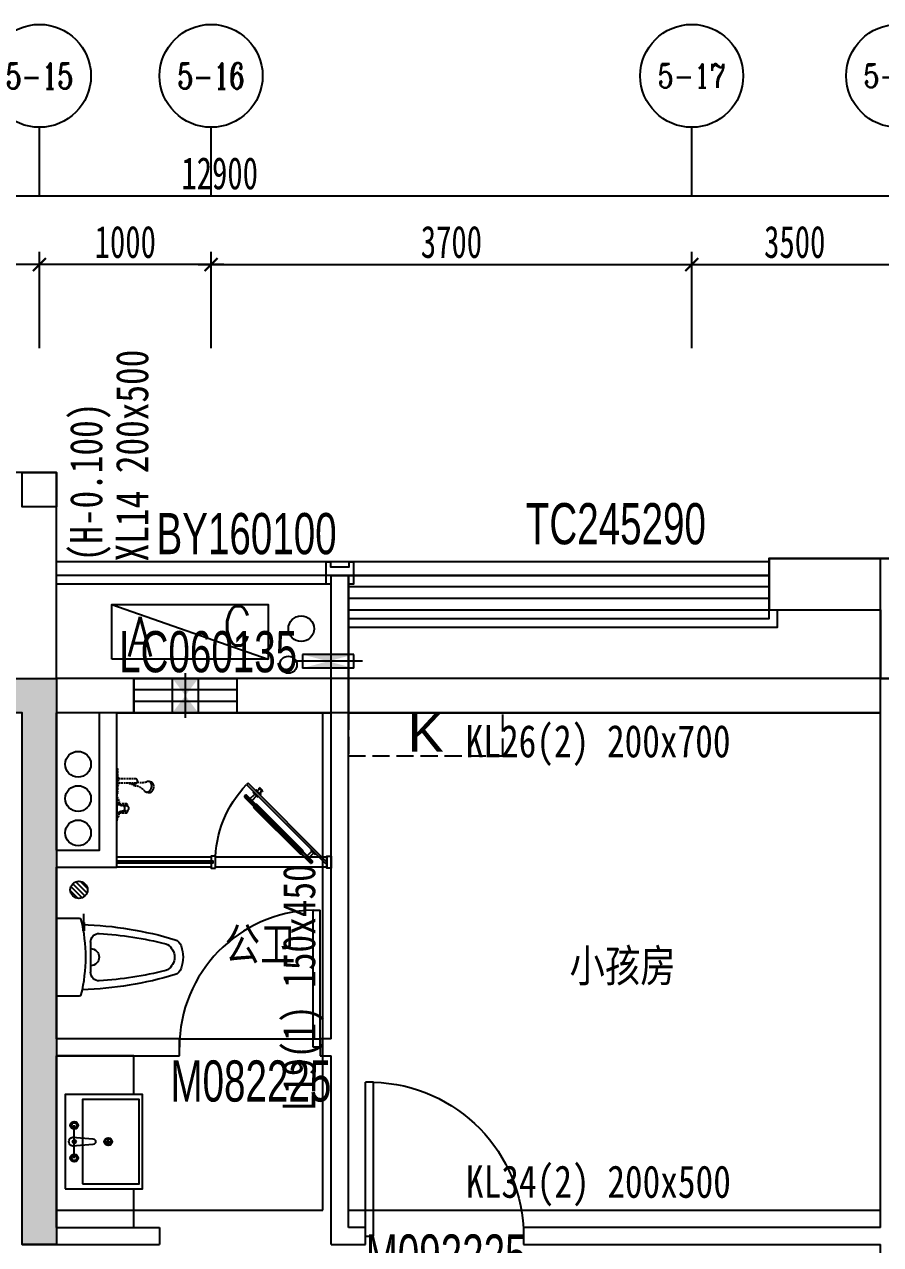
# Model space of a CAD drawing. Header units: millimetres. Extents: x -235126 to 312941, y -228449 to 114042.
# Drawn here: x -39344 to -34356, y -138337 to -131224 of the extents above; entities that cross this region are included whole.
import ezdxf
from ezdxf.enums import TextEntityAlignment as Align
from ezdxf.lldxf.tags import DXFTag

# ---------------------------------------------------------------- set-up
doc = ezdxf.new("R2010")
doc.units = ezdxf.units.MM
doc.header["$LTSCALE"] = 800
doc.linetypes.add('DASH', pattern=[0.35, 0.25, -0.1])
doc.linetypes.add('DASHED2', pattern=[9.525, 6.35, -3.175])
doc.layers.get('DEFPOINTS').update_dxf_attribs({"color": 250})
for name, color, linetype in [('_BEAM', 4, 'DASH'), ('_WALL', 6, 'Continuous'), ('_景森-废水立管', 4, 'Continuous'), ('_景森-污水立管', 2, 'Continuous'), ('_景森-空调冷凝立管', 116, 'Continuous'), ('_景森-通气立管', 112, 'Continuous'), ('_景森-雨水立管', 231, 'Continuous'), ('AXIS_TEXT', 7, 'Continuous'), ('c景森a-厨厕', 14, 'Continuous'), ('DS-DIM尺寸', 1, 'Continuous'), ('FF-DOOR-门扇', 2, 'Continuous'), ('FF-UTIL-沐浴趟门', 1, 'Continuous'), ('FF-UTIL-洁具', 1, 'Continuous'), ('j景森a-金属挂石', 30, 'Continuous'), ('k景森a-空调', 15, 'Continuous'), ('l景森a-栏杆', 54, 'Continuous'), ('m景森a-门窗', 2, 'Continuous'), ('m景森a-门窗编号', 51, 'Continuous'), ('PUB_TEXT', 7, 'Continuous'), ('S-消防-附件', 1, 'Continuous'), ('STAIR', 2, 'Continuous'), ('TEXT', 7, 'Continuous'), ('t景森a-砼', 6, 'Continuous'), ('WALL', 4, 'Continuous'), ('暖通意见', 90, 'Continuous'), ('留孔', 1, 'Continuous')]:
    doc.layers.add(name, color=color, linetype=linetype)
doc.styles.add('_HZTXT1', font='simhei.ttf', dxfattribs={"width": 0.8})
doc.styles.add('_TCH_AXIS', font='COMPLEX', dxfattribs={"width": 0.8, "bigfont": 'HZTXT'})
doc.styles.add('COMPLEX', font='COMPLEX')
doc.styles.add('DIM_FONT', font='simplex_.ttf', dxfattribs={"width": 0.7, "bigfont": 'GBCBIG'})
doc.styles.get("Standard").update_dxf_attribs({"font": 'arial.ttf'})
doc.styles.add('宋-图框', font='', dxfattribs={"width": 0.7})
doc.styles.add('景森尺寸字体', font='景森细字型.SHX', dxfattribs={"width": 0.7, "bigfont": '景森汉字.shx'})
doc.styles.get('宋-图框').set_extended_font_data('SimSun')
tags = doc.linetypes.add('HIDDEN2', pattern=[0.1875, 0.125, -0.0625]).pattern_tags.tags
tags[6:7] = [DXFTag(74, 4), DXFTag(75, 0), DXFTag(340, '0'), DXFTag(46, 1.0), DXFTag(50, 0.0), DXFTag(44, 0.0), DXFTag(45, 0.0)]
tags[4:5] = [DXFTag(74, 4), DXFTag(75, 0), DXFTag(340, '0'), DXFTag(46, 1.0), DXFTag(50, 0.0), DXFTag(44, 0.0), DXFTag(45, 0.0)]
doc.dimstyles.new('1比75', dxfattribs={"dimscale": 75, "dimtxt": 2.5, "dimasz": 1, "dimexe": 1, "dimexo": 1.5, "dimgap": 0.5, "dimtad": 1, "dimdec": 0, "dimzin": 0, "dimdsep": 46, "dimtxsty": '宋-图框', "dimblk": 'ARCHTICK', "dimcen": 0.09, "dimdle": 1, "dimclrd": 8, "dimclre": 8, "dimclrt": 2, "dimadec": 0, "dimazin": 0, "dimtfac": 1, "dimtdec": 0, "dimtix": 1, "dimtmove": 2, "dimatfit": 3, "dimldrblk": 'DOT', "dimfxl": 1, "dimtolj": 1, "dimtzin": 0, "dimlwd": -1, "dimlwe": -1, "dimarcsym": 0})

# ---------------------------------------------------------------- blocks, each defined once
blk = doc.blocks.new('景森门窗编号01')
at = {"layer": 'm景森a-门窗编号', "style": '景森尺寸字体', "width": 0.7}
blk.add_attdef('门窗编号', text='', height=2.4, dxfattribs=at).set_placement((0, 0), align=Align.MIDDLE)
blk = doc.blocks.new('卫生间排气孔')
at = {"layer": '留孔', "ltscale": 0.1}
blk.add_line((130, 0), (-130, 0), dxfattribs=at)
blk.add_lwpolyline([(100, -75), (-100, -75), (-100, 75), (100, 75)], close=True, dxfattribs=at)
blk.add_solid([(100, -75), (100, 75), (-100, 75), (-100, -75)], dxfattribs=at)
blk = doc.blocks.new('A$C6474651F')
at = {"layer": '留孔'}
blk.add_line((40, 0), (40, 400), dxfattribs=at)
at = {"layer": '留孔', "linetype": 'HIDDEN2', "ltscale": 0.5}
for p, q in [((0, 50), (0, 350)), ((0, 350), (80, 350)), ((80, 50), (80, 350)), ((80, 50), (0, 50))]:
    blk.add_line(p, q, dxfattribs=at)
blk.add_solid([(80, 50), (80, 350), (0, 350), (0, 50)], dxfattribs=at)
blk = doc.blocks.new('BATH')
at = {"linetype": 'DASH', "ltscale": 0.05}
for p, q in [((285.4, 0), (0, 0)), ((5.6, 0), (31.6, -12.1)), ((129.6, 0), (104.1, -12.1)), ((144.4, 0), (145, -1)), ((190.5, 0), (239.3, 0)), ((190.5, -3.2), (190.5, 0)), ((239.3, -3.1), (239.3, 0)), ((285.4, 0), (284.8, -1)), ((31.6, -12.1), (44.4, -12.1)), ((44.4, -12.1), (44.4, -51)), ((58.2, -57.4), (50.5, -57.4)), ((53.5, -40), (53.5, -36.3)), ((77.8, -57.4), (85.5, -57.4)), ((82.5, -40), (82.5, -36.3)), ((91.8, -51), (91.8, -12.1)), ((91.8, -12.1), (104.1, -12.1)), ((191.2, -2.5), (147.7, -2.5)), ((236.1, -6.3), (193.7, -6.3)), ((194.1, -89.4), (203.2, -55.3)), ((203.3, -102.3), (203.2, -6.3)), ((226.7, -102.4), (226.6, -6.3)), ((282.1, -2.5), (238.6, -2.5)), ((189.9, -98.3), (191.6, -92.3)), ((220.4, -108.8), (209.4, -108.8)), ((153.4, -168.7), (156.5, -156.9)), ((210, -183.8), (213.1, -172.1))]:
    blk.add_line(p, q, dxfattribs=at)
at = {"color": 251, "linetype": 'DASH', "ltscale": 0.05}
for p, q in [((91.7, 0), (44.3, 0)), ((44.3, 0), (44.3, -11.9)), ((92.1, 0), (44.7, 0)), ((275.7, 0), (151.8, 0)), ((45, -15.3), (44.6, -14.4)), ((44.9, -15.2), (53.9, -37.2)), ((91.1, -15.2), (82.1, -37.2)), ((91.1, -15.3), (91.4, -14.4)), ((91.7, 0), (91.7, -11.9)), ((276.3, 0), (152.4, 0))]:
    blk.add_line(p, q, dxfattribs=at)
for centre, radius, start, end in [((51.1, -12.2), 6.87, 177.39994, 200.82252), ((-52.1, -44.6), 105.9, 5.80235, 22.58697), ((59.6, -33.2), 6.35, 185.80235, 232.33074), ((59.8, -34.8), 6.35, 202.29699, 245.86143), ((66.9, -23.7), 18.4, 232.33074, 273.30983), ((67.2, -18.3), 24.4, 245.86143, 271.87311), ((68.2, -21.8), 20.3, 268.65753, 269.55314), ((67.9, -17.1), 25.7, 269.61262, 270.13828), ((69.1, -23.7), 18.4, 266.69017, 307.66926), ((68.8, -18.3), 24.4, 268.12689, 294.13857), ((67.8, -21.8), 20.3, 270.44686, 271.34247), ((68.1, -17.1), 25.7, 269.86172, 270.38738), ((76.2, -34.8), 6.35, 294.13857, 337.70301), ((76.4, -33.2), 6.35, 307.66926, 354.19765), ((188.1, -44.6), 105.9, 157.41303, 174.19765), ((84.9, -12.2), 6.87, 339.17748, 2.60006), ((193.9, -99.4), 4.07, 129.16683, 165), ((198.2, -97.8), 8.69, 200.83317, 201.23198), ((196.8, -103), 8.69, 104.83949, 129.16683), ((198.1, -107.8), 13.7, 67.5964, 104.83949), ((199.7, -101.7), 13.7, 74.7863, 104.83949), ((172.6, -161.3), 16.7, 165, 193.91751), ((179.4, -159.6), 23.6, 193.91751, 218.13726), ((184.6, -155.5), 30.2, 218.13726, 237.74628), ((189.2, -148.1), 39, 237.74628, 255), ((189.2, -148.1), 39, 255, 272.25372), ((189.6, -156.8), 30.2, 272.25372, 291.86274), ((192, -163), 23.6, 291.86274, 316.08249), ((197, -167.8), 16.7, 316.08249, 345), ((190.3, -169.5), 23.6, 13.91751, 23.823)]:
    blk.add_arc(centre, radius, start, end, dxfattribs=at)
at = {"linetype": 'DASH', "ltscale": 0.05}
for centre, radius, start, end in [((50.8, -51), 6.35, 180, 270), ((94.3, -39.2), 40.8, 181.13076, 213.58799), ((64.5, -56.8), 6.46, 220.34879, 243.3825), ((66.6, -52.7), 11.1, 243.3825, 258.27303), ((68, -46), 17.9, 258.27303, 270), ((68, -46), 17.9, 270, 281.72697), ((69.4, -52.7), 11.1, 281.72697, 296.6175), ((71.5, -56.8), 6.46, 296.6175, 319.65121), ((41.7, -39.2), 40.8, 326.41201, 358.86924), ((85.5, -51), 6.35, 270, 0), ((147.7, 0.6), 3.17, 210, 270), ((193.7, -3.2), 3.17, 180.07821, 270.07821), ((236.1, -3.1), 3.17, 270.07821, 0.07821), ((282.1, 0.6), 3.17, 270, 330), ((91.8, -75), 101.7, 312.02087, 347.90061), ((193.9, -99.4), 4.07, 165, 200.83317), ((195.5, -93.4), 4.07, 129.16683, 165), ((198.4, -96.9), 8.69, 104.83949, 129.16683), ((209.6, -102.5), 6.35, 178.2992, 268.2992), ((297.1, -132.7), 89.5, 164.49946, 200.25596), ((220.3, -102.4), 6.35, 270.07821, 0.07821), ((169.5, -173), 16.7, 165, 193.91751), ((176.2, -171.3), 23.6, 193.91751, 218.13726), ((172.6, -161.3), 16.7, 136.08249, 165), ((181.4, -167.2), 30.2, 218.13726, 237.74628), ((177.6, -166.1), 23.6, 127.47022, 136.08249), ((186.1, -159.8), 39, 237.74628, 255), ((185, -150.5), 47.8, 259.14431, 285.36325), ((188.9, -174.7), 23.6, 291.86274, 316.08249), ((193.9, -179.5), 16.7, 316.08249, 345), ((197, -167.8), 16.7, 345, 13.91751)]:
    blk.add_arc(centre, radius, start, end, dxfattribs=at)
blk = doc.blocks.new('A$C5F59444B')
at = {"layer": 'FF-DOOR-门扇'}
for p, q in [((0, 8.5), (459.6, 468.1)), ((468.1, 459.6), (8.5, 0)), ((459.6, 468.1), (468.1, 459.6)), ((415.1, 342.9), (469.5, 397.4)), ((480.1, 386.8), (425.7, 332.3)), ((473.8, 397.4), (480.1, 391)), ((139.3, 74.2), (408, 342.9)), ((425.7, 325.3), (157, 56.6)), ((415.1, 342.9), (425.7, 332.3)), ((8.5, 0), (0, 8.5)), ((139.3, 67.2), (84.9, 12.7)), ((84.9, 8.5), (91.2, 2.1)), ((95.5, 2.1), (149.9, 56.6)), ((116.3, 44.2), (105.7, 33.6)), ((149.9, 56.6), (139.3, 67.2))]:
    blk.add_line(p, q, dxfattribs=at)
at = {"layer": 'FF-DOOR-门扇', "linetype": 'ByBlock'}
for p, q in [((373, 423.9), (390.7, 441.6)), ((390.7, 441.6), (394.2, 438.1)), ((413.7, 429.2), (417.2, 425.7)), ((376.5, 420.4), (373, 423.9)), ((388.9, 397.4), (385.4, 400.9)), ((417.2, 425.7), (388.9, 397.4)), ((425.7, 417.2), (397.4, 388.9)), ((397.4, 388.9), (400.9, 385.4)), ((400.9, 385.4), (429.2, 413.7)), ((420.4, 404.8), (409.8, 394.2)), ((409.8, 394.2), (438.1, 365.9)), ((448.7, 376.5), (420.4, 404.8)), ((429.2, 413.7), (425.7, 417.2)), ((438.1, 365.9), (448.7, 376.5)), ((65.1, 56.6), (93.3, 84.9)), ((96.9, 81.3), (68.6, 53)), ((77.4, 61.9), (88, 72.5)), ((88, 72.5), (116.3, 44.2)), ((93.3, 84.9), (96.9, 81.3)), ((68.6, 53), (65.1, 56.6)), ((105.7, 33.6), (77.4, 61.9))]:
    blk.add_line(p, q, dxfattribs=at)
at = {"layer": 'FF-DOOR-门扇', "color": 250, "linetype": 'ByBlock'}
for p, q in [((394.2, 438.1), (376.5, 420.4)), ((385.4, 400.9), (413.7, 429.2))]:
    blk.add_line(p, q, dxfattribs=at)
at = {"layer": 'FF-DOOR-门扇', "color": 253, "ltscale": 0.3}
for p, q in [((417.2, 340.8), (473.8, 397.4)), ((423.6, 334.5), (480.1, 391)), ((138, 69.4), (412.8, 344.2)), ((144.6, 61.9), (420.4, 337.6)), ((152.1, 55.3), (427, 330.1)), ((141.4, 65.1), (84.9, 8.5)), ((147.8, 58.7), (91.2, 2.1))]:
    blk.add_line(p, q, dxfattribs=at)
at = {"layer": 'FF-DOOR-门扇', "color": 253, "linetype": 'HIDDEN2'}
blk.add_arc((-0.9, 8.2), 650.9, 0, 43.90411, dxfattribs=at)
at = {"layer": 'FF-DOOR-门扇', "linetype": 'ByBlock', "extrusion": (0, 0, -1)}
for centre, major_axis, start_param, end_param in [((405.4, 436.8), (7.94, 7.94), 1.526256, 4.039388), ((377.8, 409.2), (-7.94, 7.94), 0.673001, 3.186133)]:
    blk.add_ellipse(centre, major_axis=major_axis, ratio=1, start_param=start_param, end_param=end_param, dxfattribs=at)
at = {"layer": 'FF-DOOR-门扇', "extrusion": (0, 0, -1)}
for centre, major_axis, start_param, end_param in [((471.6, 395.3), (-2.12, 2.12), 6.283185, 7.853982), ((478, 388.9), (-2.12, 2.12), 1.570796, 3.141593), ((411.5, 339.4), (-3.54, 3.54), 6.283185, 7.853982), ((422.1, 328.8), (-3.54, 3.54), 1.570796, 3.141593), ((142.8, 70.7), (-3.54, 3.54), 4.712389, 6.283185), ((87, 10.6), (2.12, 2.12), 3.141593, 4.712389), ((93.3, 4.2), (-2.12, 2.12), 3.141593, 4.712389), ((153.4, 60.1), (3.54, 3.54), 1.570796, 3.141593)]:
    blk.add_ellipse(centre, major_axis=major_axis, ratio=1, start_param=start_param, end_param=end_param, dxfattribs=at)
blk = doc.blocks.new('A$C424F4CC1')
at = {"layer": 'FF-UTIL-洁具', "color": 8}
blk.add_line((197.8, 165.4), (197.8, 341.6), dxfattribs=at)
at = {"layer": 'FF-UTIL-洁具'}
blk.add_lwpolyline([(143.8, 470.5, -0.12061), (143.8, 36.5, -0.357023), (134, 28.5), (0, 28.5), (0, 478.5), (134, 478.5, -0.357023)], format="xyb", close=True, dxfattribs=at)
blk.add_lwpolyline([(149.8, 63.5, 0.06605), (690.9, 151.7, 0.269328), (725.1, 188.4, 0.182773), (725.1, 318.5, 0.269328), (690.9, 355.2, 0.06605), (149.8, 443.5, 0.062712)], format="xyb", dxfattribs=at)
for points, const_width in [([(157.6, 51.3), (157.6, 101.2)], 20), ([(157.6, 55.7), (157.6, 0)], 10)]:
    blk.add_lwpolyline(points, dxfattribs=dict(at, const_width=const_width))
at = {"layer": 'FF-UTIL-洁具', "color": 8}
for centre, radius, start, end in [((247.8, 341.6), 50, 89.39094, 180), ((117.4, -1718.2), 2113.8, 75.80734, 86.44946), ((197.8, 253.5), 50, 270, 90), ((630.1, 301.6), 30, 57.79102, 79.23123), ((599.8, 253.5), 86.9, 302.20898, 57.79102), ((247.8, 165.4), 50, 180, 270.60906), ((117.4, 2225.1), 2113.8, 273.55054, 284.19266), ((630.1, 205.3), 30, 280.76877, 302.20898)]:
    blk.add_arc(centre, radius, start, end, dxfattribs=at)
blk = doc.blocks.new('A$C3DC908CA')
at = {"color": 253, "linetype": 'DASHED2'}
blk.add_line((15, 83.2), (142.3, 83.2), dxfattribs=at)
blk.add_lwpolyline([(78.7, 103.8, -0.333626), (96, 90.2), (90.1, 10.3, -0.368164), (78.7, 0, -0.368164), (67.2, 10.3), (61.3, 90.2, -0.333626)], format="xyb", close=True)
for centre in [(15, 83.2), (142.3, 83.2)]:
    blk.add_circle(centre, 15)
at = {"color": 253}
for centre, radius in [((15, 83.2), 13), ((11.6, 94.1), 1.45), ((15.1, 94.7), 1.45), ((18.6, 94.1), 1.45), ((142.3, 83.2), 13), ((138.7, 94.1), 1.45), ((142.2, 94.7), 1.45), ((145.7, 94.1), 1.45), ((3.6, 83.3), 1.45), ((4.2, 79.8), 1.45), ((4.2, 86.8), 1.45), ((5.8, 76.6), 1.45), ((5.9, 90), 1.45), ((15, 83.2), 9.71), ((8.3, 74.1), 1.45), ((8.4, 92.5), 1.45), ((11.4, 72.4), 1.45), ((15, 71.8), 1.45), ((18.5, 72.4), 1.45), ((21.7, 74), 1.45), ((21.8, 92.4), 1.45), ((24.2, 76.5), 1.45), ((24.3, 89.9), 1.45), ((25.9, 79.6), 1.45), ((25.9, 86.7), 1.45), ((26.5, 83.2), 1.45), ((78.6, 82.5), 6.71), ((130.9, 83.2), 1.45), ((131.4, 86.7), 1.45), ((131.5, 79.6), 1.45), ((133, 89.9), 1.45), ((133.1, 76.5), 1.45), ((142.3, 83.2), 9.71), ((135.5, 92.4), 1.45), ((135.6, 74), 1.45), ((138.8, 72.4), 1.45), ((142.4, 71.8), 1.45), ((145.9, 72.4), 1.45), ((148.9, 92.5), 1.45), ((149.1, 74.1), 1.45), ((151.5, 90), 1.45), ((151.6, 76.6), 1.45), ((153.1, 86.8), 1.45), ((153.2, 79.8), 1.45), ((153.7, 83.3), 1.45)]:
    blk.add_circle(centre, radius, dxfattribs=at)
blk = doc.blocks.new('e6547754')
at = {"color": 253, "linetype": 'DASHED2'}
blk.add_line((442.5, 95.4), (442.5, -95.4), dxfattribs=at)
blk.add_lwpolyline([(473.4, 0, -0.333626), (452.9, -26.1), (333.1, -17.2, -0.368164), (317.6, 0, -0.368164), (333.1, 17.2), (452.9, 26.1, -0.333626)], format="xyb", close=True)
for centre in [(442.5, 95.4), (442.5, -95.4)]:
    blk.add_circle(centre, 22.6)
at = {"color": 253}
for centre, radius in [((442.5, 95.4), 19.6), ((425.4, 95.6), 2.17), ((426.2, 90.3), 2.17), ((426.2, 100.8), 2.17), ((428.6, 85.5), 2.17), ((428.7, 105.6), 2.17), ((442.5, 95.4), 14.6), ((432.3, 81.7), 2.17), ((432.5, 109.3), 2.17), ((437.1, 79.2), 2.17), ((437.3, 111.7), 2.17), ((442.4, 78.3), 2.17), ((442.6, 112.5), 2.17), ((447.6, 79.1), 2.17), ((447.9, 111.7), 2.17), ((452.4, 81.5), 2.17), ((452.6, 109.2), 2.17), ((456.2, 85.3), 2.17), ((456.4, 105.4), 2.17), ((458.7, 90), 2.17), ((458.8, 100.6), 2.17), ((459.6, 95.3), 2.17), ((441.4, 0.1), 10.1), ((442.5, -95.4), 19.6), ((425.4, -95.6), 2.17), ((426.2, -90.3), 2.17), ((426.2, -100.8), 2.17), ((428.6, -85.5), 2.17), ((428.7, -105.6), 2.17), ((442.5, -95.4), 14.6), ((432.3, -81.7), 2.17), ((432.5, -109.3), 2.17), ((437.1, -79.2), 2.17), ((437.3, -111.7), 2.17), ((442.4, -78.3), 2.17), ((442.6, -112.5), 2.17), ((447.6, -79.1), 2.17), ((447.9, -111.7), 2.17), ((452.4, -81.5), 2.17), ((452.6, -109.2), 2.17), ((456.2, -85.3), 2.17), ((456.4, -105.4), 2.17), ((458.7, -90), 2.17), ((458.8, -100.6), 2.17), ((459.6, -95.3), 2.17)]:
    blk.add_circle(centre, radius, dxfattribs=at)
at = {"layer": 'FF-UTIL-洁具', "color": 8}
for p, q in [((240.6, 0), (219.6, 0)), ((246.8, 0), (241.9, 0)), ((244.6, 25), (244.6, 3.2)), ((244.6, 1.9), (244.6, -2.2)), ((269.6, 0), (248.3, 0)), ((244.6, -3.7), (244.6, -25))]:
    blk.add_line(p, q, dxfattribs=at)
at = {"layer": 'FF-UTIL-洁具'}
blk.add_lwpolyline([(495, 275), (45, 275), (45, -275), (495, -275)], close=True, dxfattribs=at)
at = {"layer": 'FF-UTIL-洁具', "color": 8}
blk.add_lwpolyline([(395, 245), (65, 245), (65, -245), (395, -245)], close=True, dxfattribs=at)
for radius in [22.5, 16.2]:
    blk.add_circle((244.6, 0), radius, dxfattribs=at)
at = {"layer": 'FF-UTIL-洁具', "color": 8, "xscale": 1.5, "yscale": 1.5, "zscale": 1.5, "rotation": 270}
blk.add_blockref('A$C3DC908CA', (317.6, 118), dxfattribs=at)
blk = doc.blocks.new('831Q1OE7')
at = {"color": 0}
for p, q in [((-49.5, 7.1), (-7.1, 49.5)), ((-46.5, -18.3), (18.3, 46.5)), ((-35.4, -35.4), (35.4, 35.4)), ((-18.3, -46.5), (46.5, 18.3)), ((7.1, -49.5), (49.5, -7.1))]:
    blk.add_line(p, q, dxfattribs=at)
at = {"extrusion": (0, 0, -1)}
blk.add_ellipse((0, 0), major_axis=(35.4, 35.4), ratio=1, dxfattribs=at)
at = {"width": 0.8, "flags": 9}
for tag in ['XSIZE', 'YSIZE']:
    blk.add_attdef(tag, (0, 0), '', height=0.5, dxfattribs=at)
blk = doc.blocks.new('景森-挂式空调-01')
at = {"layer": 'k景森a-空调', "linetype": 'DASH', "ltscale": 0.5}
blk.add_lwpolyline([(-550, 0), (-550, 250), (350, 250), (350, 0)], close=True, dxfattribs=at)
at = {"layer": 'k景森a-空调', "text_generation_flag": 4}
blk.add_text('K', height=225, rotation=180, dxfattribs=at).set_placement((4.6, 23.7))
blk = doc.blocks.new('regergr')
at = {"layer": '暖通意见', "ltscale": 0.5}
blk.add_line((0, 267), (760, 0), dxfattribs=at)
blk.add_lwpolyline([(0, 0), (0, 267), (760, 267), (760, 0)], close=True, dxfattribs=at)
at = {"layer": '暖通意见', "style": 'DIM_FONT', "width": 0.8}
for s, p in [('C', (679.8, 162.5)), ('A', (197.2, 109.7))]:
    blk.add_text(s, height=192, dxfattribs=at).set_placement(p, align=Align.MIDDLE_RIGHT)
blk = doc.blocks.new('A$C12205E67')
at = {"layer": 'j景森a-金属挂石'}
blk.add_lwpolyline([(-530.3, 106.1), (-509.1, 127.3), (-601, 219.2), (-618.7, 201.5), (-597.5, 180.3), (-675.3, 102.5), (-675.3, 102.5), (-696.5, 123.7), (-714.2, 106.1), (-622.3, 14.1), (-601, 35.4)], dxfattribs=at)
blk = doc.blocks.new('$TCHSYS$WIN2D')
for p, q in [((-0.5, 0.5), (0.5, 0.5)), ((-0.5, 0.5), (-0.5, -0.5)), ((0.5, 0.5), (0.5, -0.5)), ((0.5, 0.1667), (-0.5, 0.1667)), ((0.5, -0.1667), (-0.5, -0.1667)), ((-0.5, -0.5), (0.5, -0.5))]:
    blk.add_line(p, q)
blk = doc.blocks.new('$DorLib2D$00000001')
at = {"layer": 'FF-DOOR-门扇'}
for p, q in [((0.45, 0.975), (0.5, 0.975)), ((0.45, 0), (0.45, 0.975)), ((0.5, 0), (0.5, 0.975)), ((0.5, 0), (0.45, 0))]:
    blk.add_line(p, q, dxfattribs=at)
at = {"layer": 'FF-DOOR-门扇', "color": 8, "linetype": 'HIDDEN2'}
blk.add_arc((0.475, 0), 0.975, 91.46928, 180, dxfattribs=at)
blk = doc.blocks.new('_AXISO')
blk.add_circle((0, 0), 0.5)
at = {"layer": 'AXIS_TEXT', "style": 'COMPLEX', "width": 1.041667}
blk.add_attdef('A', text='', height=0.56, dxfattribs=at).set_placement((-0.25, -0.28), (0.25, -0.28), align=Align.FIT)
blk = doc.blocks.new('_ArchTick')
at = {"color": 0, "linetype": 'ByBlock', "const_width": 0.15}
blk.add_lwpolyline([(-0.5, -0.5), (0.5, 0.5)], dxfattribs=at)
blk = doc.blocks.new('*D315')
at = {"layer": 'DEFPOINTS', "color": 0, "transparency": 16777216}
for p in [(-35456.3, -132624), (-38256.3, -133224), (-35456.3, -133224)]:
    blk.add_point(p, dxfattribs=at)
at = {"layer": 'DS-DIM尺寸', "color": 8, "transparency": 16777216}
for p, q in [((-38256.3, -133111.5), (-38256.3, -132549)), ((-35456.3, -133111.5), (-35456.3, -132549)), ((-38331.3, -132624), (-35381.3, -132624))]:
    blk.add_line(p, q, dxfattribs=at)
at = {"layer": 'DS-DIM尺寸', "color": 8, "transparency": 16777216, "xscale": 75, "yscale": 75, "zscale": 75, "rotation": 180}
blk.add_blockref('_ArchTick', (-38256.3, -132624), dxfattribs=at)
at = {"layer": 'DS-DIM尺寸', "color": 8, "transparency": 16777216, "xscale": 75, "yscale": 75, "zscale": 75}
blk.add_blockref('_ArchTick', (-35456.3, -132624), dxfattribs=at)
at = {"layer": 'DS-DIM尺寸', "color": 2, "transparency": 16777216, "insert": (-36856.3, -132492.8), "char_height": 187.5, "attachment_point": 5, "style": '宋-图框'}
blk.add_mtext('\\A1;3700', dxfattribs=at)
blk = doc.blocks.new('_Dot')
at = {"color": 0, "linetype": 'ByBlock', "lineweight": -2}
blk.add_line((-0.5, 0), (-1, 0), dxfattribs=at)
at = {"color": 0, "linetype": 'ByBlock', "const_width": 0.5}
blk.add_lwpolyline([(-0.25, 0, 1), (0.25, 0, 1)], format="xyb", close=True, dxfattribs=at)
blk = doc.blocks.new('*D316')
at = {"layer": 'DEFPOINTS', "color": 0, "transparency": 16777216}
for p in [(-34256.3, -132624), (-35456.3, -133224), (-34256.3, -133224)]:
    blk.add_point(p, dxfattribs=at)
at = {"layer": 'DS-DIM尺寸', "color": 8, "transparency": 16777216}
for p, q in [((-35456.3, -133111.5), (-35456.3, -132549)), ((-34256.3, -133111.5), (-34256.3, -132549)), ((-35531.3, -132624), (-34181.3, -132624))]:
    blk.add_line(p, q, dxfattribs=at)
at = {"layer": 'DS-DIM尺寸', "color": 8, "transparency": 16777216, "xscale": 75, "yscale": 75, "zscale": 75, "rotation": 180}
blk.add_blockref('_ArchTick', (-35456.3, -132624), dxfattribs=at)
at = {"layer": 'DS-DIM尺寸', "color": 8, "transparency": 16777216, "xscale": 75, "yscale": 75, "zscale": 75}
blk.add_blockref('_ArchTick', (-34256.3, -132624), dxfattribs=at)
at = {"layer": 'DS-DIM尺寸', "color": 2, "transparency": 16777216, "insert": (-34856.3, -132492.8), "char_height": 187.5, "attachment_point": 5, "style": '宋-图框'}
blk.add_mtext('\\A1;3500', dxfattribs=at)
blk = doc.blocks.new('*D318')
at = {"layer": 'DEFPOINTS', "color": 0, "transparency": 16777216}
for p in [(-31756.3, -132224), (-44656.3, -133224), (-31756.3, -133224)]:
    blk.add_point(p, dxfattribs=at)
at = {"layer": 'DS-DIM尺寸', "color": 8, "transparency": 16777216}
for p, q in [((-44656.3, -133111.5), (-44656.3, -132149)), ((-31756.3, -133111.5), (-31756.3, -132149)), ((-44731.3, -132224), (-31681.3, -132224))]:
    blk.add_line(p, q, dxfattribs=at)
at = {"layer": 'DS-DIM尺寸', "color": 8, "transparency": 16777216, "xscale": 75, "yscale": 75, "zscale": 75, "rotation": 180}
blk.add_blockref('_ArchTick', (-44656.3, -132224), dxfattribs=at)
at = {"layer": 'DS-DIM尺寸', "color": 8, "transparency": 16777216, "xscale": 75, "yscale": 75, "zscale": 75}
blk.add_blockref('_ArchTick', (-31756.3, -132224), dxfattribs=at)
at = {"layer": 'DS-DIM尺寸', "color": 2, "transparency": 16777216, "insert": (-38206.3, -132092.8), "char_height": 187.5, "attachment_point": 5, "style": '宋-图框'}
blk.add_mtext('\\A1;12900', dxfattribs=at)
blk = doc.blocks.new('*D320')
at = {"layer": 'DEFPOINTS', "color": 0, "transparency": 16777216}
for p in [(-39256.3, -132624), (-39256.3, -133224), (-38256.3, -133224)]:
    blk.add_point(p, dxfattribs=at)
at = {"layer": 'DS-DIM尺寸', "color": 8, "transparency": 16777216}
for p, q in [((-39256.3, -133111.5), (-39256.3, -132549)), ((-38256.3, -133111.5), (-38256.3, -132549)), ((-38181.3, -132624), (-39331.3, -132624))]:
    blk.add_line(p, q, dxfattribs=at)
at = {"layer": 'DS-DIM尺寸', "color": 8, "transparency": 16777216, "xscale": 75, "yscale": 75, "zscale": 75, "rotation": 180}
blk.add_blockref('_ArchTick', (-39256.3, -132624), dxfattribs=at)
at = {"layer": 'DS-DIM尺寸', "color": 8, "transparency": 16777216, "xscale": 75, "yscale": 75, "zscale": 75}
blk.add_blockref('_ArchTick', (-38256.3, -132624), dxfattribs=at)
at = {"layer": 'DS-DIM尺寸', "color": 2, "transparency": 16777216, "insert": (-38756.3, -132492.8), "char_height": 187.5, "attachment_point": 5, "style": '宋-图框'}
blk.add_mtext('\\A1;1000', dxfattribs=at)
blk = doc.blocks.new('*D321')
at = {"layer": 'DEFPOINTS', "color": 0, "transparency": 16777216}
for p in [(-42256.3, -132624), (-42256.3, -133224), (-39256.3, -133224)]:
    blk.add_point(p, dxfattribs=at)
at = {"layer": 'DS-DIM尺寸', "color": 8, "transparency": 16777216}
for p, q in [((-42256.3, -133111.5), (-42256.3, -132549)), ((-39256.3, -133111.5), (-39256.3, -132549)), ((-39181.3, -132624), (-42331.3, -132624))]:
    blk.add_line(p, q, dxfattribs=at)
at = {"layer": 'DS-DIM尺寸', "color": 8, "transparency": 16777216, "xscale": 75, "yscale": 75, "zscale": 75, "rotation": 180}
blk.add_blockref('_ArchTick', (-42256.3, -132624), dxfattribs=at)
at = {"layer": 'DS-DIM尺寸', "color": 8, "transparency": 16777216, "xscale": 75, "yscale": 75, "zscale": 75}
blk.add_blockref('_ArchTick', (-39256.3, -132624), dxfattribs=at)
at = {"layer": 'DS-DIM尺寸', "color": 2, "transparency": 16777216, "insert": (-40756.3, -132492.8), "char_height": 187.5, "attachment_point": 5, "style": '宋-图框'}
blk.add_mtext('\\A1;3000', dxfattribs=at)
blk = doc.blocks.new('A$C7C252402')
at = {"layer": '_BEAM', "linetype": 'HIDDEN2'}
blk.add_hatch(color=75, dxfattribs=at).paths.add_polyline_path([(5500, 10432.8), (5500, 7132.8), (5300, 7132.8), (5300, 10232.8), (4800, 10232.8), (4800, 10432.8)])
at = {"layer": '_BEAM', "color": 75, "linetype": 'HIDDEN2'}
for p, q in [((5500, 11632.8, 0), (2300, 11632.8, 0)), ((5500, 10432.8, 0), (5500, 11632.8, 0)), ((10300, 10432.8, 0), (5500, 10432.8, 0)), ((7100, 10232.8, 0), (5500, 10232.8, 0)), ((7050, 7332.8, 0), (7050, 10232.8, 0)), ((10300, 10232.8, 0), (7200, 10232.8, 0)), ((7200, 7332.8, 0), (7200, 10232.8, 0)), ((5500, 7332.8, 0), (7050, 7332.8, 0)), ((7200, 7332.8, 0), (10300, 7332.8, 0))]:
    blk.add_line(p, q, dxfattribs=at)
at = {"layer": '_BEAM', "color": 75, "linetype": 'HIDDEN2', "elevation": 0}
for points in [[(5500, 11432.8), (5500, 11432.8), (5300, 11432.8), (5300, 11632.8), (5500, 11632.8), (5500, 11432.8), (5500, 11432.8), (5500, 11432.8)], [(10499.7, 10432.8), (10499.7, 11132.8), (9649.7, 11132.8), (9649.7, 11032.8), (5499.7, 11032.8)], [(10500, 10432.8), (10500, 11132.8), (9650, 11132.8), (9650, 10832.8), (10300, 10832.8), (10300, 10432.8), (10500, 10432.8)], [(10500, 10432.8), (10500, 10432.8), (10300, 10432.8), (10300, 11132.8), (10500, 11132.8), (10500, 10532.8), (10500, 10532.8), (10500, 10432.8)], [(7200, 10232.8), (7200, 10232.8), (7100, 10232.8), (7100, 11032.8), (7200, 11032.8), (7200, 10532.8), (7200, 10532.8), (7200, 10232.8)], [(5500, 10432.8), (5500, 7132.8), (5300, 7132.8), (5300, 10232.8), (4800, 10232.8), (4800, 10432.8), (5500, 10432.8)]]:
    blk.add_lwpolyline(points, dxfattribs=at)
blk.add_lwpolyline([(5750, 10232.8), (5500, 10232.8), (5500, 9432.8), (5750, 9432.8)], close=True, dxfattribs=at)
at = {"layer": '_BEAM', "color": 75, "linetype": 'HIDDEN2', "style": '_HZTXT1', "width": 0.8}
for s, p in [('XL14 200x500', (6033.8, 11115)), ('(H-0.100)', (5766.2, 11115)), ('L19(1) 150x450', (7006.5, 7909.6))]:
    blk.add_text(s, height=189, rotation=90, dxfattribs=at).set_placement(p)
for s, p in [('KL26(2) 200x700', (7883, 9972.8, 0)), ('KL34(2) 200x500', (7885, 7405.4, 0))]:
    blk.add_text(s, height=189, dxfattribs=at).set_placement(p)

msp = doc.modelspace()

# ---------------------------------------------------------------- hatches: boundary and pattern name
at = {"layer": 't景森a-砼'}
h = msp.add_hatch(color=8, dxfattribs=at)
h.dxf.hatch_style = 1
h.paths.add_polyline_path([(-39156.3, -135036.6), (-39156.3, -138336.6), (-39356.3, -138336.6), (-39356.3, -135236.6), (-39856.3, -135236.6), (-39856.3, -135036.6)])

# ---------------------------------------------------------------- linework, layer by layer
at = {"layer": '_WALL', "linetype": 'ByBlock'}
msp.add_lwpolyline([(-39156.3, -135036.6), (-39156.3, -138336.6), (-39356.3, -138336.6), (-39356.3, -135236.6), (-39856.3, -135236.6), (-39856.3, -135036.6), (-39156.3, -135036.6)], dxfattribs=at)
at = {"layer": '_景森-废水立管'}
msp.add_circle((-39031.3, -135536.6), 75, dxfattribs=at)
at = {"layer": '_景森-污水立管'}
msp.add_circle((-39031.3, -135936.6), 75, dxfattribs=at)
at = {"layer": '_景森-空调冷凝立管'}
msp.add_circle((-37806.3, -134956.6), 50, dxfattribs=at)
at = {"layer": '_景森-通气立管'}
msp.add_circle((-39031.3, -135736.6), 75, dxfattribs=at)
at = {"layer": '_景森-雨水立管'}
msp.add_circle((-37731.3, -134746.6), 75, dxfattribs=at)
at = {"layer": 'c景森a-厨厕', "linetype": 'ByBlock'}
msp.add_lwpolyline([(-38706.3, -137461.6), (-38706.3, -137236.6), (-39156.3, -137236.6), (-39156.3, -138236.6), (-38706.3, -138236.6), (-38706.3, -138011.6)], dxfattribs=at)
at = {"layer": 'DS-DIM尺寸', "color": 8}
for p, q in [((-39256.3, -132224), (-39256.3, -131824)), ((-38256.3, -132224), (-38256.3, -131824)), ((-35456.3, -132224), (-35456.3, -131824))]:
    msp.add_line(p, q, dxfattribs=at)
at = {"layer": 'FF-UTIL-沐浴趟门', "color": 8}
for points in [[(-38256.3, -136114.1), (-38256.3, -136136.6), (-38806.3, -136136.6), (-38806.3, -136076.6), (-38256.3, -136076.6), (-38256.3, -136099.1)], [(-38231.3, -136136.6), (-38231.3, -136099.6), (-38231.3, -136099.6), (-38231.3, -136076.6), (-37581.3, -136076.6), (-37581.3, -136136.6), (-38231.3, -136136.6)]]:
    msp.add_lwpolyline(points, dxfattribs=at)
at = {"layer": 'FF-UTIL-沐浴趟门', "color": 2}
msp.add_lwpolyline([(-38806.3, -136114.1), (-38806.3, -136099.1), (-38246.3, -136099.1), (-38246.3, -136114.1)], close=True, dxfattribs=at)
at = {"layer": 'FF-UTIL-沐浴趟门', "linetype": 'ByBlock'}
msp.add_lwpolyline([(-38231.3, -136141.6), (-38231.3, -136099.6), (-38231.3, -136099.6), (-38231.3, -136071.6), (-38256.3, -136071.6), (-38256.3, -136086.6), (-38256.3, -136086.6), (-38256.3, -136099.1), (-38246.3, -136099.1), (-38246.3, -136114.1), (-38256.3, -136114.1), (-38256.3, -136141.6), (-38231.3, -136141.6)], dxfattribs=at)
at = {"layer": 'FF-UTIL-沐浴趟门'}
msp.add_lwpolyline([(-37556.3, -136071.6), (-37556.3, -136141.6), (-37581.3, -136141.6), (-37581.3, -136071.6)], close=True, dxfattribs=at)
at = {"layer": 'j景森a-金属挂石'}
msp.add_line((-35006.3, -134356.6), (-39156.3, -134356.6), dxfattribs=at)
at = {"layer": 'l景森a-栏杆'}
for points in [[(-37456.3, -134686.6), (-37456.3, -134686.6), (-35006.3, -134686.6), (-35006.3, -134636.6)], [(-37456.3, -134736.6), (-37456.3, -134736.6), (-34956.3, -134736.6), (-34956.3, -134636.6)]]:
    msp.add_lwpolyline(points, dxfattribs=at)
at = {"layer": 'm景森a-门窗'}
for p, q in [((-37456.3, -135236.6), (-34356.3, -135236.6)), ((-38441.3, -137136.6), (-37621.3, -137136.6))]:
    msp.add_line(p, q, dxfattribs=at)
at = {"layer": 'STAIR'}
for p, q in [((-37556.3, -134436.6), (-39156.3, -134436.6)), ((-37556.3, -134486.6), (-39156.3, -134486.6))]:
    msp.add_line(p, q, dxfattribs=at)
at = {"layer": 'WALL'}
for p, q in [((-39356.3, -133836.6), (-39156.3, -133836.6)), ((-39156.3, -135036.6), (-39156.3, -133836.6)), ((-35006.3, -134336.6), (-34156.3, -134336.6)), ((-35006.3, -134336.6), (-35006.3, -134636.6)), ((-37556.3, -134536.6), (-37556.3, -134436.6)), ((-37556.3, -134436.6), (-37456.3, -134436.6)), ((-37456.3, -134436.6), (-37456.3, -134636.6)), ((-35006.3, -134436.6), (-35006.3, -134636.6)), ((-37556.3, -135036.6), (-37556.3, -134536.6)), ((-37456.3, -135136.6), (-37456.3, -134636.6)), ((-35006.3, -134636.6), (-34356.3, -134636.6)), ((-34356.3, -136236.6), (-34356.3, -134636.6)), ((-38906.3, -135036.6), (-39156.3, -135036.6)), ((-38706.3, -135036.6), (-38906.3, -135036.6)), ((-38706.3, -135236.6), (-38706.3, -135036.6)), ((-37556.3, -135036.6), (-38106.3, -135036.6)), ((-38106.3, -135036.6), (-38106.3, -135236.6)), ((-37456.3, -137136.6), (-37456.3, -135136.6)), ((-39156.3, -136036.6), (-39156.3, -135236.6)), ((-38906.3, -135236.6), (-39156.3, -135236.6)), ((-38906.3, -136036.6), (-38906.3, -135236.6)), ((-38806.3, -135236.6), (-38706.3, -135236.6)), ((-38806.3, -136136.6), (-38806.3, -135236.6)), ((-38106.3, -135236.6), (-37556.3, -135236.6)), ((-37556.3, -137136.6), (-37556.3, -135236.6)), ((-39156.3, -136036.6), (-38906.3, -136036.6)), ((-39156.3, -137136.6), (-39156.3, -136136.6)), ((-39156.3, -136136.6), (-38806.3, -136136.6)), ((-34356.3, -138236.6), (-34356.3, -136236.6)), ((-38441.3, -137136.6), (-39156.3, -137136.6)), ((-38441.3, -137236.6), (-38441.3, -137136.6)), ((-37556.3, -137136.6), (-37621.3, -137136.6)), ((-37621.3, -137136.6), (-37621.3, -137236.6)), ((-37456.3, -138236.6), (-37456.3, -137136.6)), ((-39156.3, -137236.6), (-38441.3, -137236.6)), ((-39156.3, -138236.6), (-39156.3, -137236.6)), ((-37621.3, -137236.6), (-37556.3, -137236.6)), ((-37556.3, -138336.6), (-37556.3, -137236.6)), ((-39156.3, -138236.6), (-38556.3, -138236.6)), ((-38556.3, -138236.6), (-38556.3, -138336.6)), ((-37356.3, -138236.6), (-37456.3, -138236.6)), ((-37356.3, -138336.6), (-37356.3, -138236.6)), ((-34356.3, -138236.6), (-36436.3, -138236.6)), ((-36436.3, -138236.6), (-36436.3, -138336.6)), ((-39356.3, -138336.6), (-38556.3, -138336.6)), ((-37556.3, -138336.6), (-37356.3, -138336.6)), ((-36436.3, -138336.6), (-34356.3, -138336.6)), ((-34356.3, -139436.6), (-34356.3, -138336.6))]:
    msp.add_line(p, q, dxfattribs=at)

# ---------------------------------------------------------------- block references
at = {"xscale": -1, "rotation": 44.99999919385077}
msp.add_blockref('A$C12205E67', (-37856.3, -134936.6), dxfattribs=at)
at = {"layer": '_BEAM', "color": 75, "linetype": 'HIDDEN2'}
msp.add_blockref('A$C7C252402', (-44656.3, -145469.3, 0), dxfattribs=at)
at = {"layer": 'DS-DIM尺寸', "color": 8}
ref = msp.add_blockref('_AXISO', (-39256.3, -131524), dxfattribs=dict(at, xscale=600, yscale=600, zscale=600))
ref.add_attrib('A', '5-15', dxfattribs={"layer": 'AXIS_TEXT', "height": 149.81, "style": '_TCH_AXIS', "width": 0.733333}).set_placement((-39452.5, -131598.9), (-39060.1, -131598.9), align=Align.FIT)
ref = msp.add_blockref('_AXISO', (-38256.3, -131524), dxfattribs=dict(at, xscale=600, yscale=600, zscale=600))
ref.add_attrib('A', '5-16', dxfattribs={"layer": 'AXIS_TEXT', "height": 149.81, "style": '_TCH_AXIS', "width": 0.733333}).set_placement((-38452.5, -131598.9), (-38060.1, -131598.9), align=Align.FIT)
ref = msp.add_blockref('_AXISO', (-35456.3, -131524), dxfattribs=dict(at, xscale=600, yscale=600, zscale=600))
ref.add_attrib('A', '5-17', dxfattribs={"layer": 'AXIS_TEXT', "height": 138.75, "style": '_TCH_AXIS', "width": 0.8}).set_placement((-35654.5, -131593.4), (-35258.1, -131593.4), align=Align.FIT)
ref = msp.add_blockref('_AXISO', (-34256.3, -131524), dxfattribs=dict(at, xscale=600, yscale=600, zscale=600))
ref.add_attrib('A', '5-18', dxfattribs={"layer": 'AXIS_TEXT', "height": 134.74, "style": '_TCH_AXIS', "width": 0.826667}).set_placement((-34455.2, -131591.4), (-34057.4, -131591.4), align=Align.FIT)
at = {"layer": 'FF-DOOR-门扇', "xscale": -1, "rotation": 359.999999999992}
msp.add_blockref('A$C5F59444B', (-37581.3, -136115), dxfattribs=at)
at = {"layer": 'FF-UTIL-洁具', "linetype": 'ByBlock', "extrusion": (0, 0, -1), "xscale": -1.080787383970622, "yscale": 1.080787383970622, "zscale": -1.080787383970622, "rotation": 270}
msp.add_blockref('BATH', (38804.5, -135867.3), dxfattribs=at)
at = {"layer": 'FF-UTIL-洁具', "xscale": -1, "rotation": 180}
msp.add_blockref('A$C424F4CC1', (-39156.3, -136407.6), dxfattribs=at)
at = {"layer": 'FF-UTIL-洁具', "linetype": 'ByBlock', "rotation": 179.9999999999921}
msp.add_blockref('e6547754', (-38611.3, -137736.6), dxfattribs=at)
at = {"layer": 'k景森a-空调', "xscale": 1.2, "yscale": 1.2, "zscale": 1.2}
msp.add_blockref('regergr', (-38835.4, -134924.9), dxfattribs=at)
at = {"layer": 'k景森a-空调', "xscale": -1, "rotation": 359.999999999992}
msp.add_blockref('景森-挂式空调-01', (-37106.3, -135486.6), dxfattribs=at)
at = {"layer": 'm景森a-门窗'}
for name, p, xscale, yscale, zscale, rotation in [('$TCHSYS$WIN2D', (-36231.3, -134536.6), -2449.999999999942, 200, 200, 180), ('$TCHSYS$WIN2D', (-38406.3, -135136.6), -600, -200, 200, 180), ('$DorLib2D$00000001', (-36896.3, -138286.6), -920, 920, 100, 359.999999999998)]:
    msp.add_blockref(name, p, dxfattribs=dict(at, xscale=xscale, yscale=yscale, zscale=zscale, rotation=rotation))
at = {"layer": 'm景森a-门窗', "xscale": 820, "yscale": 820, "zscale": 100}
msp.add_blockref('$DorLib2D$00000001', (-38031.3, -137186.6), dxfattribs=at)
at = {"layer": 'm景森a-门窗编号', "ltscale": 2}
ref = msp.add_blockref('景森门窗编号01', (-38049.6, -134192.1), dxfattribs=dict(at, xscale=-100, yscale=100, zscale=100))
ref.add_attrib('门窗编号', 'BY160100', dxfattribs={"height": 240, "style": '景森尺寸字体', "width": 0.7}).set_placement((-38049.6, -134192.1), align=Align.MIDDLE)
ref = msp.add_blockref('景森门窗编号01', (-35898.4, -134134.3), dxfattribs=dict(at, xscale=-100, yscale=100, zscale=100))
ref.add_attrib('门窗编号', 'TC245290', dxfattribs={"height": 240, "style": '景森尺寸字体', "width": 0.7}).set_placement((-35898.4, -134134.3), align=Align.MIDDLE)
ref = msp.add_blockref('景森门窗编号01', (-38273.6, -134880.4), dxfattribs=dict(at, xscale=-100, yscale=100, zscale=100))
ref.add_attrib('门窗编号', 'LC060135', dxfattribs={"height": 240, "style": '景森尺寸字体', "width": 0.7}).set_placement((-38273.6, -134880.4), align=Align.MIDDLE)
at = {"layer": 'm景森a-门窗编号', "ltscale": 2, "xscale": 100, "yscale": 100, "zscale": 100}
for p, values in [((-38024.6, -137382.9), {'门窗编号': 'M082225'}), ((-36887.4, -138397.3), {'门窗编号': 'M092225'})]:
    msp.add_blockref('景森门窗编号01', p, dxfattribs=at).add_auto_attribs(values)
at = {"layer": 'S-消防-附件', "extrusion": (0, 0, -1), "zscale": -1, "rotation": 180.0000000000079}
msp.add_blockref('831Q1OE7', (39026.4, -136268.3), dxfattribs=at)
at = {"layer": 'TEXT', "xscale": -1, "rotation": 90}
msp.add_blockref('A$C6474651F', (-37374.8, -134896.6), dxfattribs=at)
at = {"layer": '留孔', "ltscale": 0.1, "rotation": 270}
msp.add_blockref('卫生间排气孔', (-38406.3, -135136.6), dxfattribs=at)

# ---------------------------------------------------------------- texts
at = {"layer": 'PUB_TEXT', "style": '_HZTXT1', "width": 0.8}
for s, p in [('公卫', (-38177.1, -136679.3)), ('小孩房', (-36168.6, -136805.1))]:
    msp.add_text(s, height=189, dxfattribs=at).set_placement(p)

# ---------------------------------------------------------------- dimensions: what is measured, and where the dimension line sits
at = {"layer": 'DS-DIM尺寸', "color": 8}
for base, p1, p2, picture, middle in [((-31756.3, -132224), (-44656.3, -133224), (-31756.3, -133224), '*D318', (-38206.3, -132092.8)), ((-42256.3, -132624), (-39256.3, -133224), (-42256.3, -133224), '*D321', (-40756.3, -132492.8)), ((-39256.3, -132624), (-38256.3, -133224), (-39256.3, -133224), '*D320', (-38756.3, -132492.8))]:
    dim = msp.add_linear_dim(base=base, p1=p1, p2=p2, dimstyle='1比75', override={"dimfxl": 2.5}, dxfattribs=at)
    dim.commit()
    dim.dimension.update_dxf_attribs({"geometry": picture, "text_midpoint": middle})
for p1, p2, text, picture, middle in [((-38256.3, -133224), (-35456.3, -133224), '3700', '*D315', (-36856.3, -132492.8)), ((-35456.3, -133224), (-34256.3, -133224), '3500', '*D316', (-34856.3, -132492.8))]:
    dim = msp.add_aligned_dim(p1=p1, p2=p2, distance=600, text=text, dimstyle='1比75', override={"dimfxl": 2.5}, dxfattribs=at)
    dim.commit()
    dim.dimension.update_dxf_attribs({"geometry": picture, "text_midpoint": middle})

doc.saveas('drawing.dxf')
